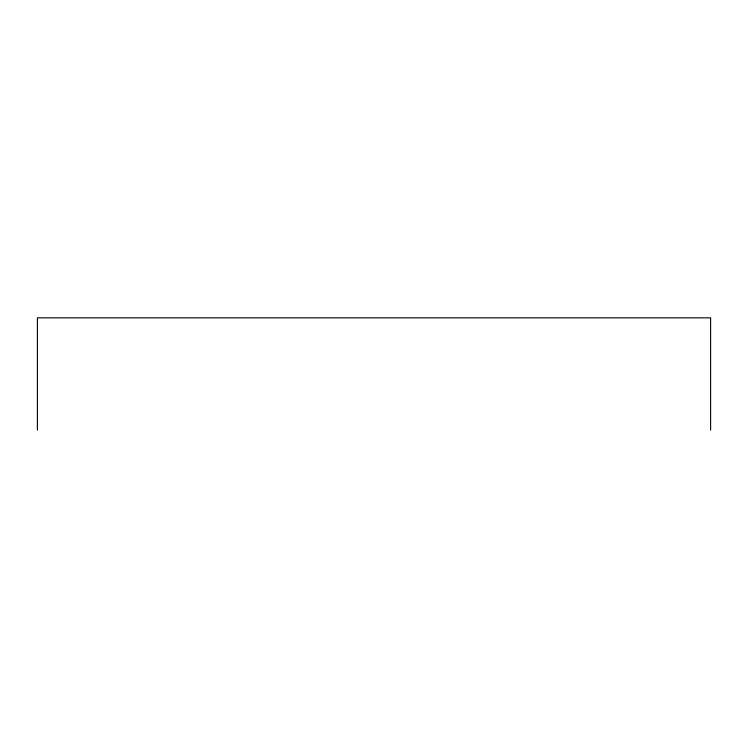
<?xml version="1.0" encoding="UTF-8"?>
<svg xmlns="http://www.w3.org/2000/svg" width="748" height="748" viewBox="0 0 748 748"><rect width="100%" height="100%" fill="white"/><g stroke="black" fill="none" stroke-linecap="round" stroke-linejoin="round"><path stroke-width="1.12" d="M710.6 430.156L710.6 317.844L37.4 317.844L37.4 430.156"/></g></svg>
